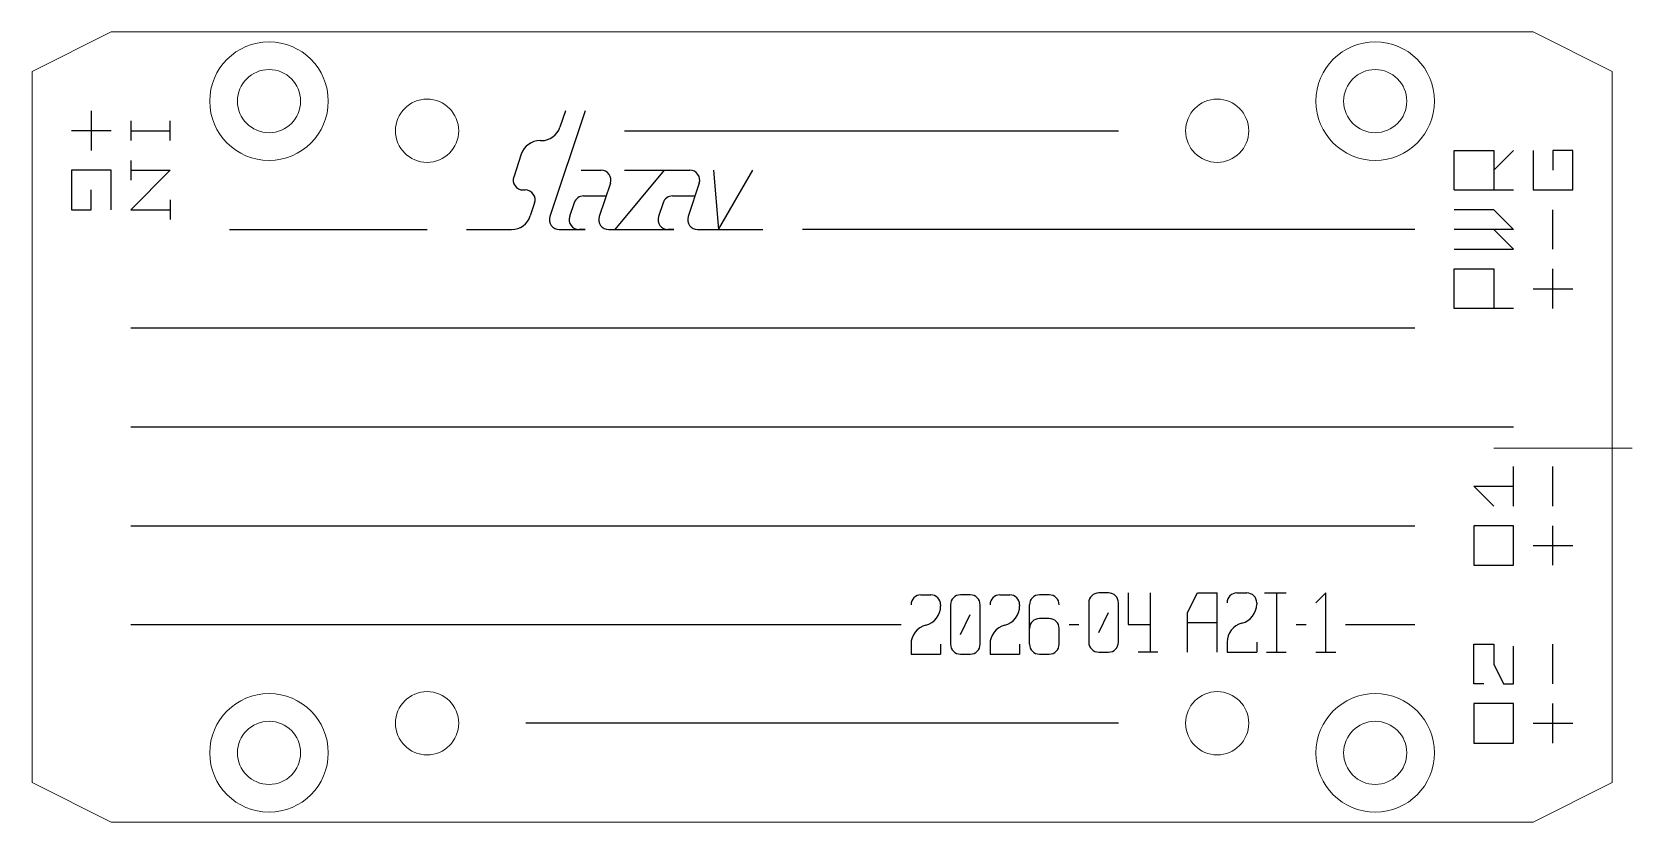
# Model space of a CAD drawing. Header units: millimetres. Extents: x -80 to 1, y -18.9 to 21.1.
import ezdxf

# ---------------------------------------------------------------- set-up
doc = ezdxf.new("R2010")
doc.units = ezdxf.units.MM
doc.layers.get('0').update_dxf_attribs({"lineweight": 13, "true_color": 0x000000})
doc.layers.add('engrave', color=54, linetype='Continuous', lineweight=25, true_color=0x808000)

msp = doc.modelspace()

# ---------------------------------------------------------------- linework, layer by layer
for p, q in [((-80, 19.07), (-76, 21.07)), ((-4, 21.07), (-76, 21.07)), ((0, 19.07), (-4, 21.07)), ((-80, 19.07), (-80, -16.93)), ((0, 19.07), (0, -16.93)), ((-6, 0), (1, 0)), ((-80, -16.93), (-76, -18.93)), ((0, -16.93), (-4, -18.93)), ((-76, -18.93), (-4, -18.93))]:
    msp.add_line(p, q)
for centre, radius in [((-68, 17.57), 3), ((-12, 17.57), 3), ((-68, 17.57), 1.6), ((-12, 17.57), 1.6), ((-60, 16.07), 1.6), ((-20, 16.07), 1.6), ((-68, -15.43), 3), ((-60, -13.93), 1.6), ((-20, -13.93), 1.6), ((-12, -15.43), 3), ((-68, -15.43), 1.6), ((-12, -15.43), 1.6)]:
    msp.add_circle(centre, radius)
at = {"layer": 'engrave'}
for p, q in [((-77, 17.07), (-77, 15.07)), ((-52, 17.07), (-53.781, 11.728)), ((-53, 17.07), (-53.272, 16.254)), ((-75, 16.57), (-75, 15.57)), ((-73, 15.57), (-73, 16.57)), ((-76, 16.07), (-78, 16.07)), ((-75, 16.07), (-73, 16.07)), ((-54.279, 15.57), (-54.221, 15.57)), ((-50, 16.07), (-25, 16.07)), ((-55.228, 14.886), (-55.614, 13.728)), ((-8, 13.07), (-8, 15.07)), ((-8, 15.07), (-6, 15.07)), ((-6, 15.07), (-6, 13.07)), ((-6, 14.07), (-5, 15.07)), ((-4, 15.07), (-4, 13.07)), ((-2, 15.07), (-3, 15.07)), ((-3, 15.07), (-3, 14.07)), ((-2, 13.07), (-2, 15.07)), ((-76, 14.07), (-78, 14.07)), ((-78, 14.07), (-78, 12.07)), ((-76, 12.07), (-76, 14.07)), ((-75, 14.57), (-75, 13.57)), ((-75, 14.07), (-73, 14.07)), ((-73, 14.07), (-75, 12.07)), ((-52.2, 14.07), (-51.194, 14.07)), ((-48, 14.07), (-50.5, 11.07)), ((-50, 14.07), (-46.694, 14.07)), ((-45.5, 14.07), (-45.25, 11.07)), ((-45.25, 11.07), (-43.5, 14.07)), ((-77, 12.07), (-77, 13.07)), ((-55.14, 13.07), (-55.027, 13.07)), ((-50.719, 13.412), (-51.281, 11.728)), ((-46.219, 13.412), (-46.781, 11.728)), ((-8, 13.07), (-5, 13.07)), ((-4, 13.07), (-2, 13.07)), ((-73, 12.57), (-73, 11.57)), ((-54.553, 12.412), (-54.772, 11.754)), ((-52.547, 12.428), (-52.781, 11.728)), ((-52.073, 12.77), (-50.933, 12.77)), ((-48.047, 12.428), (-48.281, 11.728)), ((-47.573, 12.77), (-46.433, 12.77)), ((-78, 12.07), (-77, 12.07)), ((-75, 12.07), (-73, 12.07)), ((-6, 12.07), (-8, 12.07)), ((-5, 11.07), (-6, 12.07)), ((-3, 10.07), (-3, 12.07)), ((-70, 11.07), (-60, 11.07)), ((-58, 11.07), (-55.721, 11.07)), ((-53.306, 11.07), (-52, 11.07)), ((-52, 11.07), (-52.306, 11.07)), ((-50.806, 11.07), (-47.5, 11.07)), ((-47.5, 11.07), (-47.806, 11.07)), ((-46.306, 11.07), (-43, 11.07)), ((-10, 11.07), (-41, 11.07)), ((-5, 11.07), (-8, 11.07)), ((-5, 10.07), (-6, 11.07)), ((-8, 10.07), (-5, 10.07)), ((-8, 7.07), (-8, 9.07)), ((-8, 9.07), (-6, 9.07)), ((-6, 9.07), (-6, 7.07)), ((-3, 7.07), (-3, 9.07)), ((-4, 8.07), (-2, 8.07)), ((-5, 7.07), (-8, 7.07)), ((-10, 6.07), (-75, 6.07)), ((-75, 1.07), (-5, 1.07)), ((-5, -2.93), (-5, -0.93)), ((-3, -2.93), (-3, -0.93)), ((-6, -2.93), (-7, -1.93)), ((-7, -1.93), (-5, -1.93)), ((-75, -3.93), (-10, -3.93)), ((-5, -3.93), (-7, -3.93)), ((-7, -3.93), (-7, -5.93)), ((-5, -5.93), (-5, -3.93)), ((-3, -5.93), (-3, -3.93)), ((-4, -4.93), (-2, -4.93)), ((-7, -5.93), (-5, -5.93)), ((-35.5, -7.93), (-35.5, -7.93)), ((-35, -7.43), (-34.5, -7.43)), ((-34, -7.93), (-34, -7.994)), ((-33.5, -7.93), (-33.5, -9.93)), ((-32.5, -7.43), (-33, -7.43)), ((-32, -9.93), (-32, -7.93)), ((-31.5, -7.93), (-31.5, -7.93)), ((-31, -7.43), (-30.5, -7.43)), ((-30, -7.93), (-30, -7.994)), ((-29.5, -9.93), (-29.5, -7.93)), ((-28.5, -7.43), (-29, -7.43)), ((-28.5, -7.43), (-28.5, -7.43)), ((-28, -7.93), (-28, -7.93)), ((-26.5, -7.83), (-26.5, -9.83)), ((-25.5, -7.33), (-26, -7.33)), ((-25, -9.83), (-25, -7.83)), ((-24.5, -7.33), (-24.5, -8.93)), ((-23.4, -7.33), (-23.4, -10.33)), ((-21.5, -8.33), (-21, -7.33)), ((-21, -7.33), (-20, -7.33)), ((-20, -10.33), (-20, -7.33)), ((-19.5, -7.83), (-19.5, -7.83)), ((-19, -7.33), (-18.5, -7.33)), ((-18, -7.83), (-18, -7.894)), ((-17.6, -7.33), (-16.5, -7.33)), ((-17, -7.33), (-17, -10.33)), ((-14.5, -7.33), (-15, -7.83)), ((-14.5, -10.33), (-14.5, -7.33)), ((-14.5, -7.33), (-14.5, -7.33)), ((-33, -9.43), (-32.5, -8.43)), ((-28.5, -8.63), (-29, -8.63)), ((-26, -9.33), (-25.5, -8.33)), ((-21.5, -10.33), (-21.5, -8.33)), ((-21.5, -8.83), (-20, -8.83)), ((-75, -8.93), (-36, -8.93)), ((-28, -9.93), (-28, -9.13)), ((-27.5, -8.93), (-27, -8.93)), ((-24.5, -8.93), (-23.4, -8.93)), ((-16, -8.93), (-15.5, -8.93)), ((-13.5, -8.93), (-10, -8.93)), ((-35.5, -9.93), (-35.5, -10.43)), ((-35.5, -10.43), (-34, -10.43)), ((-34, -9.93), (-34, -10.43)), ((-33, -10.43), (-32.5, -10.43)), ((-31.5, -9.93), (-31.5, -10.43)), ((-31.5, -10.43), (-30, -10.43)), ((-30, -9.93), (-30, -10.43)), ((-29, -10.43), (-28.5, -10.43)), ((-26, -10.33), (-25.5, -10.33)), ((-23, -10.33), (-24, -10.33)), ((-19.5, -9.83), (-19.5, -10.33)), ((-19.5, -10.33), (-18, -10.33)), ((-18, -9.83), (-18, -10.33)), ((-17.5, -10.33), (-16.5, -10.33)), ((-15, -10.33), (-14, -10.33)), ((-7, -11.93), (-7, -9.93)), ((-7, -9.93), (-6, -9.93)), ((-6, -9.93), (-6, -10.93)), ((-5, -11.93), (-5, -10.03)), ((-3, -11.93), (-3, -9.93)), ((-6, -10.93), (-5.5, -11.93)), ((-6.5, -11.93), (-7, -11.93)), ((-5.5, -11.93), (-5, -11.93)), ((-5, -12.93), (-7, -12.93)), ((-7, -12.93), (-7, -14.93)), ((-5, -14.93), (-5, -12.93)), ((-3, -14.93), (-3, -12.93)), ((-25, -13.93), (-55, -13.93)), ((-4, -13.93), (-2, -13.93)), ((-7, -14.93), (-5, -14.93))]:
    msp.add_line(p, q, dxfattribs=at)
for centre, radius, start, end in [((-54.221, 16.57), 1, 270, 341.56505), ((-54.279, 14.57), 1, 90, 161.56505), ((-51.194, 13.57), 0.5, 341.56505, 90), ((-46.694, 13.57), 0.5, 341.56505, 90), ((-55.14, 13.57), 0.5, 161.56505, 270), ((-55.027, 12.57), 0.5, 341.56505, 90), ((-52.073, 12.27), 0.5, 90, 161.56505), ((-47.573, 12.27), 0.5, 90, 161.56505), ((-55.721, 12.07), 1, 270, 341.56505), ((-53.306, 11.57), 0.5, 161.56505, 270), ((-52.306, 11.57), 0.5, 161.56505, 270), ((-50.806, 11.57), 0.5, 161.56505, 270), ((-47.806, 11.57), 0.5, 161.56505, 270), ((-46.306, 11.57), 0.5, 161.56505, 270), ((-35, -7.93), 0.5, 90, 180), ((-35, -7.994), 1, 284.47751, 0), ((-34.5, -7.93), 0.5, 0, 90), ((-33, -7.93), 0.5, 90, 180), ((-32.5, -7.93), 0.5, 0, 90), ((-31, -7.93), 0.5, 90, 180), ((-31, -7.994), 1, 284.47751, 0), ((-30.5, -7.93), 0.5, 0, 90), ((-29, -7.93), 0.5, 90, 180), ((-28.5, -7.93), 0.5, 0, 90), ((-26, -7.83), 0.5, 90, 180), ((-25.5, -7.83), 0.5, 0, 90), ((-19, -7.83), 0.5, 90, 180), ((-19, -7.894), 1, 284.47751, 0), ((-18.5, -7.83), 0.5, 0, 90), ((-29, -9.13), 0.5, 90, 180), ((-28.5, -9.13), 0.5, 0, 90), ((-18.5, -9.83), 1, 104.47751, 180), ((-34.5, -9.93), 1, 104.47751, 180), ((-30.5, -9.93), 1, 104.47751, 180), ((-33, -9.93), 0.5, 180, 270), ((-32.5, -9.93), 0.5, 270, 0), ((-29, -9.93), 0.5, 180, 270), ((-28.5, -9.93), 0.5, 270, 0), ((-26, -9.83), 0.5, 180, 270), ((-25.5, -9.83), 0.5, 270, 0)]:
    msp.add_arc(centre, radius, start, end, dxfattribs=at)

doc.saveas('drawing.dxf')
